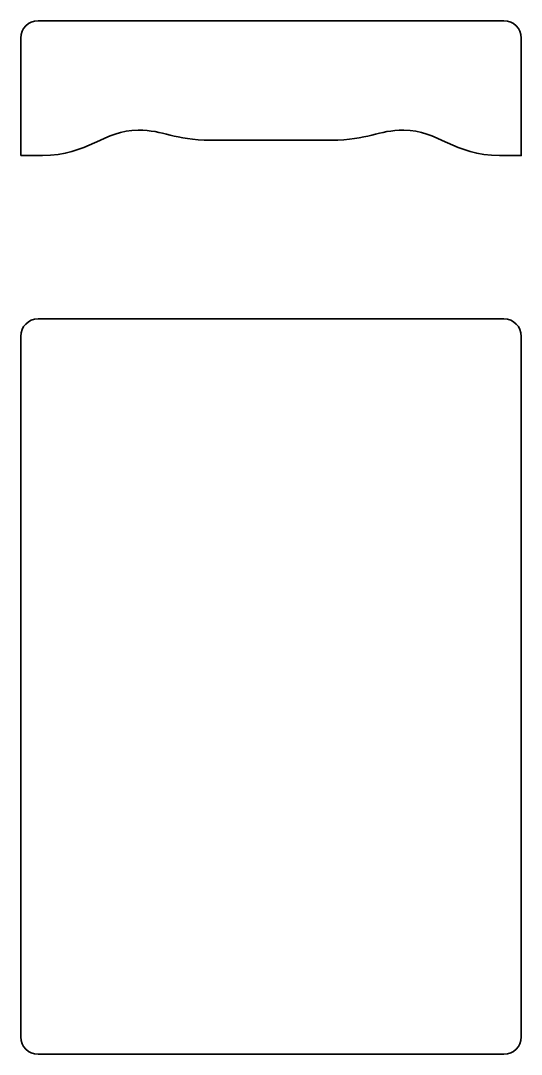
# Model space of a CAD drawing. Header units: millimetres. Extents: x 39 to 154, y -262 to -24.
import ezdxf

# ---------------------------------------------------------------- set-up
doc = ezdxf.new("R2010")
doc.units = ezdxf.units.MM
doc.header["$MEASUREMENT"] = 0
doc.layers.add('レイヤー 1', color=7, linetype='Continuous', lineweight=0)

msp = doc.modelspace()

# ---------------------------------------------------------------- linework, layer by layer
at = {"layer": 'レイヤー 1', "color": 18, "lineweight": 35, "true_color": 0x040000}
for points in [[(97.32, -51.72)], [(84.16, -73.15)]]:
    msp.add_lwpolyline(points, dxfattribs=at)
for points, knots in [([(96.69, -51.72), (96.69, -51.72), (108.57, -51.72), (110.5, -51.72), (119.01, -51.72), (121.34, -49.4), (127.21, -49.4), (135.01, -49.4), (138.73, -55.26), (149.19, -55.26), (149.19, -55.26), (154.19, -55.26), (154.19, -55.26), (154.19, -55.26), (154.19, -28.25), (154.19, -28.25), (154.19, -26.05), (152.4, -24.26), (150.19, -24.26), (150.19, -24.26), (43.19, -24.26), (43.19, -24.26), (40.98, -24.26), (39.19, -26.05), (39.19, -28.25), (39.19, -28.25), (39.19, -55.26), (39.19, -55.26)], [0, 0, 0, 0, 1, 1, 1, 2, 2, 2, 3, 3, 3, 4, 4, 4, 5, 5, 5, 6, 6, 6, 7, 7, 7, 8, 8, 8, 9, 9, 9, 9]), ([(39.19, -55.26), (39.19, -55.26), (42.6, -55.26), (44.19, -55.26), (54.64, -55.26), (58.37, -49.4), (66.17, -49.4), (72.04, -49.4), (74.37, -51.72), (82.87, -51.72), (84.81, -51.72), (96.69, -51.72), (96.69, -51.72)], [0, 0, 0, 0, 1, 1, 1, 2, 2, 2, 3, 3, 3, 4, 4, 4, 4]), ([(150.19, -261.81), (150.19, -261.81), (43.19, -261.81), (43.19, -261.81), (40.98, -261.81), (39.19, -260.02), (39.19, -257.81), (39.19, -257.81), (39.19, -96.81), (39.19, -96.81), (39.19, -94.6), (40.98, -92.81), (43.19, -92.81), (43.19, -92.81), (150.19, -92.81), (150.19, -92.81), (152.4, -92.81), (154.19, -94.6), (154.19, -96.81), (154.19, -96.81), (154.19, -257.81), (154.19, -257.81), (154.19, -260.02), (152.4, -261.81), (150.19, -261.81)], [0, 0, 0, 0, 1, 1, 1, 2, 2, 2, 3, 3, 3, 4, 4, 4, 5, 5, 5, 6, 6, 6, 7, 7, 7, 8, 8, 8, 8])]:
    msp.add_open_spline(points, degree=3, knots=knots, dxfattribs=at)

doc.saveas('drawing.dxf')
